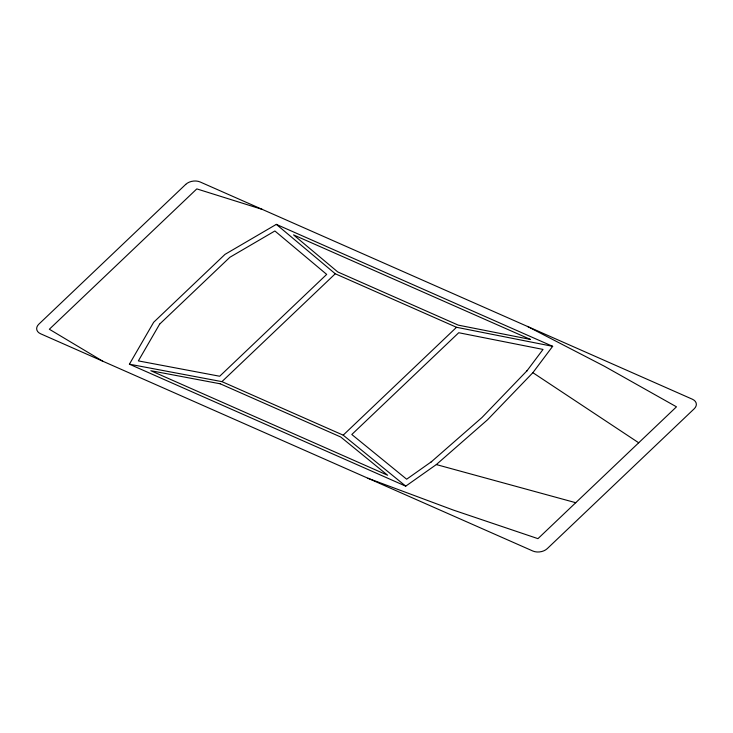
<?xml version="1.0" encoding="UTF-8"?>
<svg xmlns="http://www.w3.org/2000/svg" width="733" height="733" viewBox="0 0 733 733"><rect width="100%" height="100%" fill="white"/><g stroke="black" fill="none" stroke-linecap="round" stroke-linejoin="round"><path stroke-width="1.1" d="M129.411 364.191L153.664 322.273L225.022 254.36L276.323 224.371L552.655 346.324L532.873 372.685L487.427 419.872L436.327 464.566L405.734 486.153L129.411 364.191L221.934 381.636L343.191 435.155L405.734 486.153M526.853 370.98L543.025 349.421L458.73 332.727L351.803 434.495L406.659 479.208L431.682 461.552M527.284 370.477L482.012 417.48L431.114 462.001M221.934 381.636L335.265 273.776L456.522 327.294L552.655 346.324M343.191 435.155L456.522 327.294M436.327 464.566L575.735 502.701M262.341 209.427L196.811 188.894L49.349 329.245L102.831 361.232M367.884 478.218L453.223 510.031L537.958 538.654L676.477 406.824L604.331 366.207L527.394 326.405M532.873 372.685L638.7 442.778M276.323 224.371L335.265 273.776M159.647 324.114L138.363 360.902L219.689 376.24L326.689 274.399L274.884 230.977L229.86 257.292L159.647 324.114M185.724 184.386L38.803 324.206A10.335 6.89 -8.5 0 0 40.627 333.781L532.873 551.033A10.335 6.89 -8.5 0 0 547.276 548.614L694.197 408.794A10.335 6.89 -8.5 0 0 692.373 399.219L200.127 181.967A10.335 6.89 -8.5 0 0 185.724 184.386M220.212 383.799L150.824 370.724L387.638 475.241L340.726 436.996L220.212 383.799M530.353 339.406L458.262 325.131L337.748 271.943L293.539 234.89L530.353 339.406"/></g></svg>
